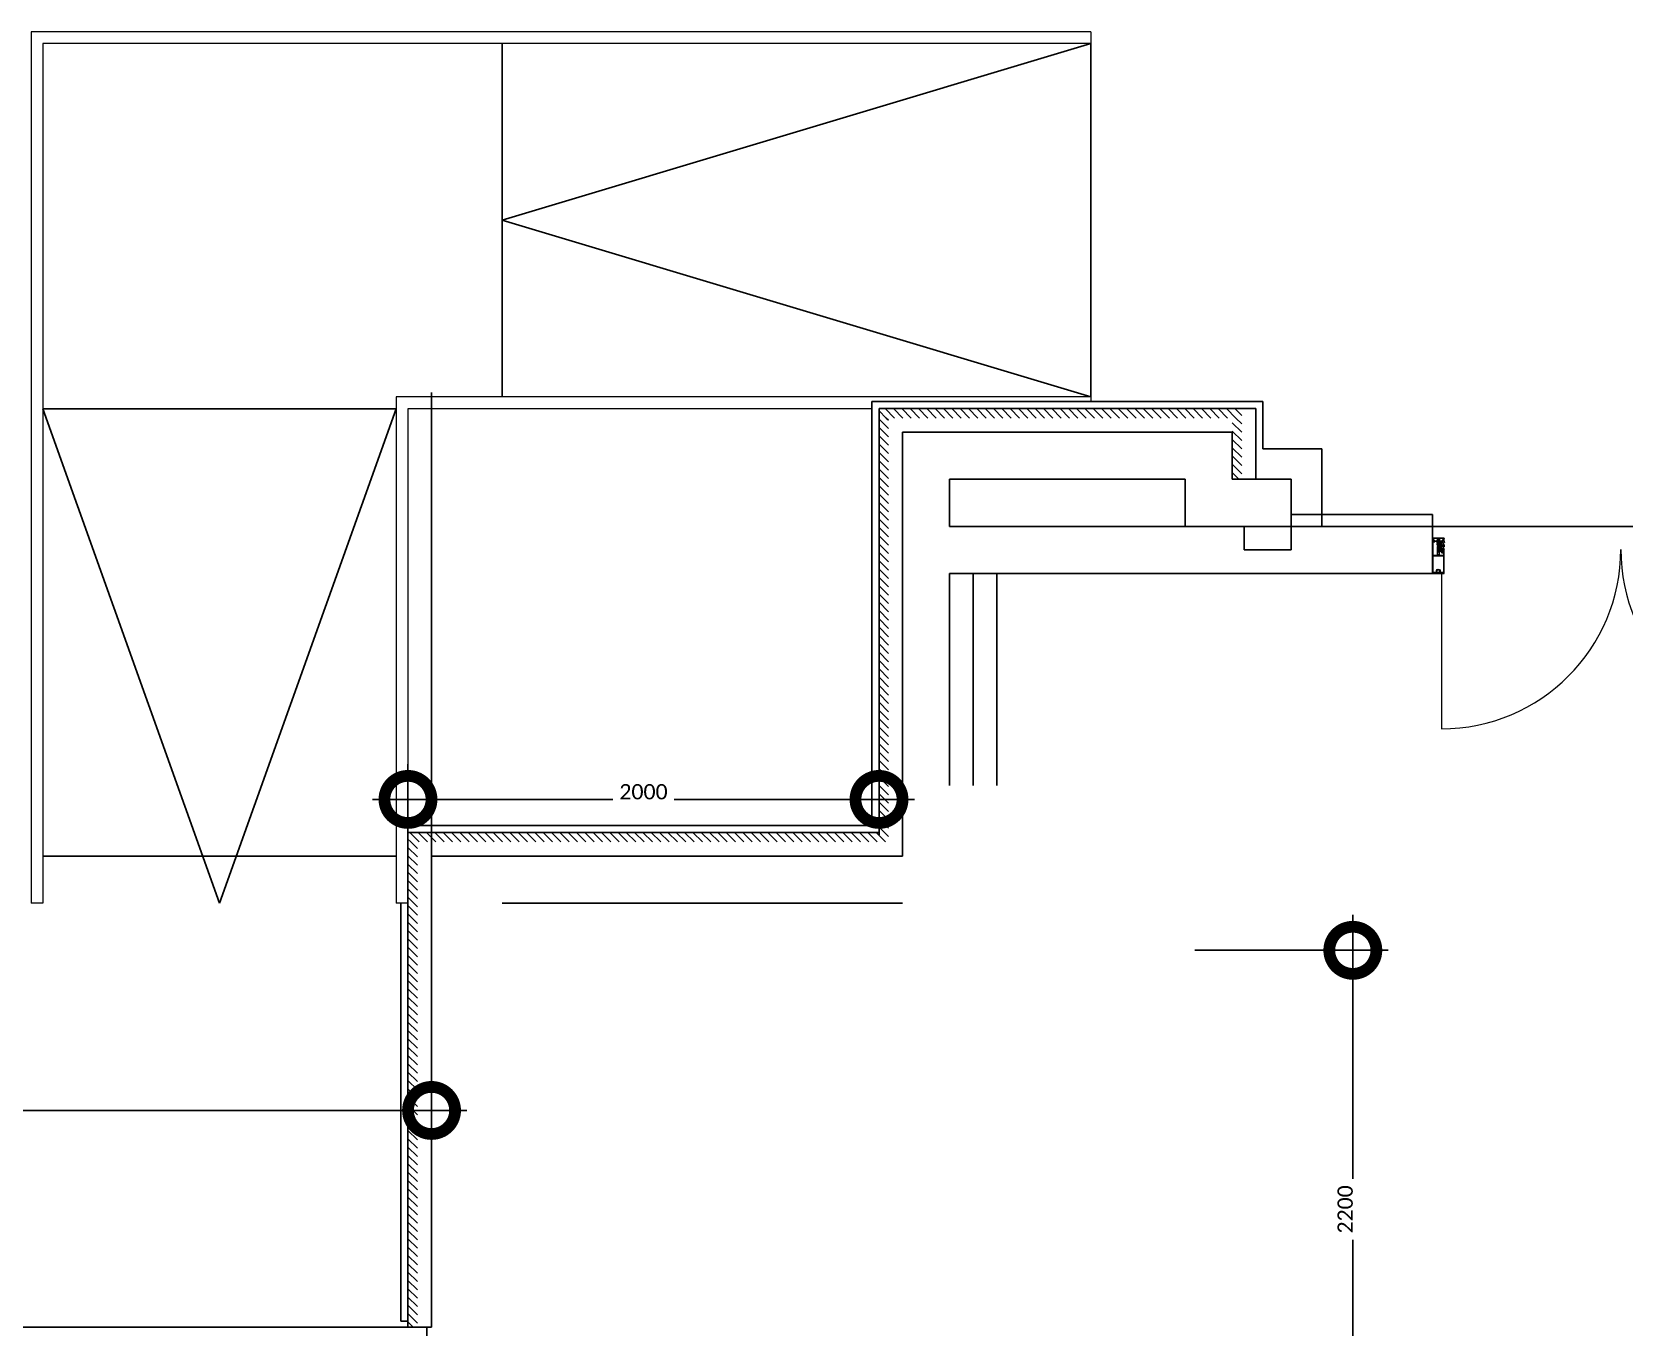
# Model space of a CAD drawing. Header units: metres. Extents: x 22.6 to 101.3, y 9.4 to 67.4.
# Drawn here: x 61.1 to 67.86, y 61.95 to 67.45 of the extents above; entities that cross this region are included whole.
import ezdxf

# ---------------------------------------------------------------- set-up
doc = ezdxf.new("R2010")
doc.units = ezdxf.units.M
doc.linetypes.add('ECG_Line-Ptrn-Sold', pattern=[9144.001, 9144, -0.001])
doc.layers.add('00', color=252, linetype='Continuous')
for name, color, linetype, lineweight in [('A-DIM', 7, 'Continuous', 5), ('A-DOOR', 5, 'Continuous', 5), ('A-FLOR-HRAL', 1, 'Continuous', 9), ('A-HATCH', 1, 'Continuous', 9), ('A-WIN', 4, 'ECG_Line-Ptrn-Sold', 5)]:
    doc.layers.add(name, color=color, linetype=linetype, lineweight=lineweight)
doc.styles.add('Calibri', font='calibri.ttf', dxfattribs={"height": 0.212639})
doc.dimstyles.new('ECG_Dimn-Detl-100', dxfattribs={"dimscale": 0.3048, "dimtxt": 0.25, "dimasz": 1.312336, "dimexe": 0.492126, "dimexo": 0.0625, "dimgap": 0, "dimtad": 1, "dimdec": 0, "dimlfac": 1000, "dimzin": 0, "dimdsep": 46, "dimtxsty": 'Calibri', "dimblk1": 'DOTSMALL', "dimblk2": 'DOTSMALL', "dimsah": 1, "dimcen": 0.09, "dimdle": 0.492126, "dimazin": 0, "dimtfac": 1, "dimtdec": 4, "dimtix": 1, "dimtmove": 0, "dimatfit": 3, "dimfxl": 0.492126, "dimfxlon": 1, "dimtvp": 1, "dimtolj": 1, "dimtzin": 0, "dimarcsym": 2})
pattern_1 = [(135, (0, 0), (-0.0176776695, -0.0176776695), [])]

# ---------------------------------------------------------------- blocks, each defined once
blk = doc.blocks.new('Railing - Railing-2168353-GROUND FLOOR PLAN')
at = {"layer": 'A-FLOR-HRAL'}
for p, q in [((61.0937, 67.4471), (61.0937, 65.8471)), ((63.0937, 67.4471), (61.0937, 67.4471)), ((65.5937, 67.4471), (63.0937, 67.4471)), ((65.5937, 67.4471), (65.5937, 67.3971)), ((61.1437, 67.3971), (61.1437, 65.8471)), ((63.0937, 67.3971), (61.1437, 67.3971)), ((65.5937, 67.3971), (63.0937, 67.3971)), ((61.0937, 65.8471), (61.0937, 63.7473)), ((61.1437, 65.8471), (61.1437, 63.7473)), ((61.1437, 63.7473), (61.0937, 63.7473))]:
    blk.add_line(p, q, dxfattribs=at)
blk = doc.blocks.new('Railing - Railing-2168357-GROUND FLOOR PLAN')
at = {"layer": 'A-FLOR-HRAL'}
for p, q in [((62.6437, 65.8971), (62.6437, 65.8471)), ((63.0937, 65.8971), (62.6437, 65.8971)), ((65.5937, 65.8971), (63.0937, 65.8971)), ((65.5937, 65.8971), (65.5937, 65.8773)), ((62.6437, 65.8471), (62.6437, 63.7473)), ((62.6937, 65.8471), (62.6937, 64.0473)), ((63.0937, 65.8471), (62.6937, 65.8471)), ((64.6639, 65.8471), (63.0937, 65.8471)), ((62.6937, 63.7473), (62.6437, 63.7473))]:
    blk.add_line(p, q, dxfattribs=at)
blk = doc.blocks.new('M_Door-Curtain-Wall-Double-Storefront - M_Door-Curtain-Wall-Double-Storefront-3337631-GROUND FLOOR PLAN')
at = {"layer": 'A-DOOR'}
for p, q in [((-0.762, 0.118), (-0.762, 0.7775)), ((0.762, 0.118), (0.762, 0.7775))]:
    blk.add_line(p, q, dxfattribs=at)
for centre, start, end in [((-0.762, 0.0155), 0, 90), ((0.762, 0.0155), 90, 180)]:
    blk.add_arc(centre, 0.762, start, end, dxfattribs=at)
blk = doc.blocks.new('Rectangular Mullion - ECG-RIGHT-END-MULION-PROFIL-1987638-GROUND FLOOR PLAN')
at = {"layer": 'A-HATCH'}
for p, q in [((-0.0297, 0.0186), (-0.0315, 0.0129)), ((-0.0309, 0.0126), (-0.0292, 0.014)), ((-0.0299, 0.019), (-0.0299, 0.031)), ((-0.029, 0.019), (-0.0299, 0.019)), ((-0.0265, 0.019), (-0.0297, 0.019)), ((-0.0234, 0.0056), (-0.0292, 0.0056)), ((-0.0292, -0.0036), (-0.0292, 0.0056)), ((-0.0283, 0.004), (-0.0292, 0.004)), ((-0.0292, 0.004), (-0.0292, -0.0036)), ((-0.0284, 0.0225), (-0.029, 0.019)), ((-0.0049, 0.032), (-0.0289, 0.032)), ((-0.0282, 0.0224), (-0.0288, 0.019)), ((-0.0288, 0.019), (-0.0271, 0.019)), ((-0.0285, 0.0139), (-0.0282, 0.0126)), ((-0.0284, 0.03), (-0.0284, 0.0245)), ((-0.0283, 0.0048), (-0.024, 0.0048)), ((-0.0283, 0.0048), (-0.0283, 0.004)), ((-0.024, 0.0048), (-0.0283, 0.0048)), ((-0.0279, 0.0305), (-0.0049, 0.0305)), ((-0.0263, 0.028), (-0.0277, 0.0244)), ((-0.0277, 0.0126), (-0.0273, 0.0139)), ((-0.0273, 0.021), (-0.0263, 0.022)), ((-0.0273, 0.02), (-0.0273, 0.021)), ((-0.0265, 0.0213), (-0.0271, 0.0207)), ((-0.0267, 0.0139), (-0.0264, 0.0126)), ((-0.0265, 0.0203), (-0.0265, 0.019)), ((-0.0252, 0.028), (-0.0263, 0.028)), ((-0.0263, 0.022), (-0.0243, 0.022)), ((-0.0247, 0.0216), (-0.0258, 0.0216)), ((-0.0258, 0.0126), (-0.0255, 0.0139)), ((-0.0257, 0.0205), (-0.0257, 0.0185)), ((-0.0243, 0.0236), (-0.0253, 0.0264)), ((-0.0246, 0.0266), (-0.0252, 0.028)), ((-0.025, 0.0139), (-0.0247, 0.0126)), ((-0.0247, 0.0185), (-0.0247, 0.0205)), ((-0.0231, 0.0236), (-0.0243, 0.0236)), ((-0.0243, 0.022), (-0.0233, 0.021)), ((-0.0241, 0.0126), (-0.0238, 0.0139)), ((-0.024, 0.0048), (-0.022, 0.0035)), ((-0.022, 0.0035), (-0.024, 0.0048)), ((-0.0233, 0.0207), (-0.0239, 0.0213)), ((-0.0239, 0.019), (-0.0239, 0.0203)), ((-0.0207, 0.019), (-0.0239, 0.019)), ((-0.0049, 0.019), (-0.0235, 0.019)), ((-0.0202, 0.0036), (-0.0234, 0.0056)), ((-0.0233, 0.021), (-0.0233, 0.02)), ((-0.0232, 0.0139), (-0.0228, 0.0126)), ((-0.0213, 0.0218), (-0.0231, 0.0236)), ((-0.0223, 0.0126), (-0.0219, 0.0139)), ((-0.022, 0.0035), (-0.022, -0.0032)), ((-0.022, -0.0032), (-0.022, 0.0035)), ((-0.0113, 0.022), (-0.0213, 0.021)), ((-0.0213, 0.021), (-0.0213, 0.0218)), ((-0.0213, 0.014), (-0.0196, 0.0126)), ((-0.019, 0.0129), (-0.0207, 0.0186)), ((-0.0202, -0.0031), (-0.0202, 0.0036)), ((-0.0202, -0.0012), (-0.0202, 0.0013)), ((-0.0145, 0.0175), (-0.0145, -0.0266)), ((-0.011, 0.0175), (-0.0145, 0.0175)), ((-0.0113, 0.0223), (-0.0113, 0.0234)), ((-0.0113, 0.0234), (0.0014, 0.0234)), ((0.0014, 0.0223), (-0.0113, 0.0223)), ((-0.0049, 0.022), (-0.0113, 0.022)), ((-0.011, -0.0266), (-0.011, 0.0175)), ((-0.0079, 0.0183), (-0.0104, 0.0177)), ((-0.0104, 0.0177), (-0.0104, 0.0117)), ((-0.0086, 0.0117), (-0.0104, 0.0077)), ((-0.0104, 0.0117), (-0.0086, 0.0117)), ((-0.0104, 0.0077), (-0.0104, 0.0034)), ((-0.0104, 0.0034), (-0.0084, 0.0024)), ((-0.01, 0.0234), (-0.01, 0.0245)), ((-0.01, 0.0245), (0.0002, 0.0245)), ((0.0002, 0.0234), (-0.01, 0.0234)), ((-0.0098, 0.0167), (-0.0079, 0.0174)), ((-0.0098, 0.0127), (-0.0098, 0.0167)), ((-0.0079, 0.0122), (-0.0098, 0.0127)), ((-0.0096, 0.0275), (-0.0096, 0.0245)), ((-0.0096, 0.0069), (-0.0079, 0.0105)), ((-0.0096, 0.0041), (-0.0096, 0.0069)), ((-0.0084, 0.0035), (-0.0096, 0.0041)), ((-0.0015, 0.0277), (-0.0084, 0.0277)), ((-0.0084, 0.0024), (-0.0084, 0.0035)), ((-0.0079, 0.0174), (-0.0079, 0.0183)), ((-0.0079, 0.0105), (-0.0079, 0.0122)), ((-0.0077, 0.0177), (-0.0046, 0.0188)), ((-0.0022, 0.0175), (-0.0077, 0.0155)), ((-0.0022, 0.0154), (-0.0077, 0.0133)), ((-0.0022, 0.0132), (-0.0077, 0.0112)), ((-0.0022, 0.011), (-0.0077, 0.009)), ((-0.0022, 0.0096), (-0.0077, 0.0076)), ((-0.0022, 0.0074), (-0.0077, 0.0054)), ((-0.0022, 0.0052), (-0.0077, 0.0032)), ((-0.0022, 0.0031), (-0.0077, 0.0011)), ((-0.0022, 0.0007), (-0.0076, -0.0013)), ((-0.0073, 0.0181), (-0.0056, 0.0188)), ((-0.0056, 0.0188), (-0.0073, 0.0181)), ((-0.0027, 0.018), (-0.0073, 0.0159)), ((-0.0073, 0.0159), (-0.0027, 0.018)), ((-0.0027, 0.0158), (-0.0073, 0.0137)), ((-0.0073, 0.0137), (-0.0027, 0.0158)), ((-0.0027, 0.0136), (-0.0073, 0.0116)), ((-0.0073, 0.0116), (-0.0027, 0.0136)), ((-0.0027, 0.0114), (-0.0073, 0.0094)), ((-0.0073, 0.0094), (-0.0027, 0.0114)), ((-0.0027, 0.01), (-0.0073, 0.008)), ((-0.0073, 0.008), (-0.0027, 0.01)), ((-0.0027, 0.0079), (-0.0073, 0.0058)), ((-0.0073, 0.0058), (-0.0027, 0.0079)), ((-0.0027, 0.0057), (-0.0073, 0.0036)), ((-0.0073, 0.0036), (-0.0027, 0.0057)), ((-0.0027, 0.0035), (-0.0073, 0.0015)), ((-0.0073, 0.0015), (-0.0027, 0.0035)), ((-0.0027, 0.0012), (-0.0073, -0.0009)), ((-0.0073, -0.0009), (-0.0027, 0.0012)), ((-0.0072, 0.0275), (-0.0072, 0.0245)), ((-0.0072, 0.0223), (-0.0027, 0.0223)), ((-0.0072, 0.0188), (-0.0072, 0.0223)), ((-0.0072, 0.0188), (-0.0056, 0.0188)), ((-0.0027, 0.0188), (-0.0072, 0.0188)), ((-0.0027, 0.0171), (-0.0072, 0.0151)), ((-0.0072, 0.0151), (-0.003, 0.017)), ((-0.0027, 0.0149), (-0.0072, 0.0129)), ((-0.0072, 0.0129), (-0.003, 0.0148)), ((-0.0027, 0.0127), (-0.0072, 0.0107)), ((-0.0072, 0.0107), (-0.003, 0.0126)), ((-0.0027, 0.0106), (-0.0072, 0.0085)), ((-0.0072, 0.0085), (-0.003, 0.0104)), ((-0.0027, 0.0092), (-0.0072, 0.0071)), ((-0.0072, 0.0071), (-0.003, 0.009)), ((-0.0027, 0.007), (-0.0072, 0.005)), ((-0.0072, 0.005), (-0.003, 0.0068)), ((-0.0027, 0.0048), (-0.0072, 0.0028)), ((-0.0072, 0.0028), (-0.003, 0.0047)), ((-0.0027, 0.0026), (-0.0072, 0.0006)), ((-0.0072, 0.0006), (-0.003, 0.0025)), ((-0.0027, 0.0003), (-0.0072, -0.0017)), ((-0.0072, -0.0017), (-0.003, 0.0001)), ((-0.007, 0.0173), (-0.0037, 0.0188)), ((-0.0037, 0.0188), (-0.007, 0.0173)), ((-0.0056, 0.0188), (-0.0046, 0.0188)), ((0.0191, 0.032), (-0.0049, 0.032)), ((-0.0049, 0.0305), (0.0181, 0.0305)), ((0.0015, 0.022), (-0.0049, 0.022)), ((0.0137, 0.019), (-0.0049, 0.019)), ((-0.0046, 0.0188), (-0.0037, 0.0188)), ((-0.0037, 0.0188), (-0.0027, 0.0188)), ((-0.0027, 0.0275), (-0.0027, 0.0245)), ((-0.0027, 0.0223), (-0.0027, 0.0188)), ((-0.0018, 0.0174), (-0.0018, 0.0183)), ((-0.0018, 0.0183), (0.0007, 0.0177)), ((0.0001, 0.0167), (-0.0018, 0.0174)), ((-0.0018, 0.0122), (0.0001, 0.0127)), ((-0.0018, 0.0105), (-0.0018, 0.0122)), ((-0.0001, 0.0069), (-0.0018, 0.0105)), ((-0.0014, 0.0035), (-0.0001, 0.0041)), ((-0.0014, 0.0024), (-0.0014, 0.0035)), ((0.0007, 0.0034), (-0.0014, 0.0024)), ((-0.0011, 0.0117), (0.0007, 0.0077)), ((0.0007, 0.0117), (-0.0011, 0.0117)), ((-0.0003, 0.0275), (-0.0003, 0.0245)), ((-0.0001, 0.0041), (-0.0001, 0.0069)), ((0.0001, 0.0127), (0.0001, 0.0167)), ((0.0002, 0.0245), (0.0002, 0.0234)), ((0.0007, 0.0177), (0.0007, 0.0117)), ((0.0007, 0.0077), (0.0007, 0.0034)), ((0.0014, 0.0234), (0.0014, 0.0223)), ((0.0115, 0.021), (0.0015, 0.022)), ((0.0098, 0.0167), (0.0098, 0.019)), ((0.0176, 0.0167), (0.0098, 0.0167)), ((0.0109, 0.019), (0.0141, 0.019)), ((0.0132, 0.0236), (0.0115, 0.0218)), ((0.0115, 0.0218), (0.0115, 0.021)), ((0.0144, 0.0236), (0.0132, 0.0236)), ((0.0145, 0.022), (0.0135, 0.021)), ((0.0135, 0.0207), (0.0141, 0.0213)), ((0.0135, 0.021), (0.0135, 0.02)), ((0.0141, 0.019), (0.0141, 0.0203)), ((0.0155, 0.0264), (0.0144, 0.0236)), ((0.0165, 0.022), (0.0145, 0.022)), ((0.0153, 0.028), (0.0148, 0.0266)), ((0.0148, 0.0216), (0.0159, 0.0216)), ((0.0149, 0.0185), (0.0149, 0.0205)), ((0.0165, 0.028), (0.0153, 0.028)), ((0.0159, 0.0205), (0.0159, 0.0185)), ((0.0178, 0.0244), (0.0165, 0.028)), ((0.0175, 0.021), (0.0165, 0.022)), ((0.0167, 0.0213), (0.0172, 0.0207)), ((0.0167, 0.0203), (0.0167, 0.019)), ((0.0167, 0.019), (0.0199, 0.019)), ((0.0175, 0.02), (0.0175, 0.021)), ((0.019, 0.019), (0.0176, 0.019)), ((0.0176, -0.041), (0.0176, 0.0167)), ((0.0184, 0.0224), (0.019, 0.019)), ((0.0185, 0.0225), (0.0192, 0.019)), ((0.0186, 0.03), (0.0186, 0.0245)), ((0.0192, 0.019), (0.0201, 0.019)), ((0.0201, 0.019), (0.0201, 0.031)), ((0.0201, 0.019), (0.0201, -0.118)), ((-0.0304, -0.0129), (-0.0312, -0.0136)), ((-0.0295, -0.0142), (-0.0309, -0.0128)), ((-0.0299, -0.0213), (-0.0276, -0.0213)), ((-0.0299, -0.118), (-0.0299, -0.0213)), ((-0.0289, -0.0135), (-0.0295, -0.0142)), ((-0.0292, -0.0036), (-0.0292, -0.0053)), ((-0.0283, -0.0036), (-0.0292, -0.0036)), ((-0.0292, -0.0036), (-0.0283, -0.0036)), ((-0.0292, -0.0053), (-0.0238, -0.0053)), ((-0.027, -0.0198), (-0.0285, -0.0213)), ((-0.0284, -0.0152), (-0.0277, -0.0145)), ((-0.0261, -0.0151), (-0.0284, -0.0175)), ((-0.0284, -0.0152), (-0.0269, -0.0168)), ((-0.0284, -0.0213), (-0.0284, -0.0152)), ((-0.0284, -0.0175), (-0.0276, -0.0183)), ((-0.0276, -0.0183), (-0.0284, -0.0191)), ((-0.0284, -0.0191), (-0.025, -0.0225)), ((-0.0269, -0.0213), (-0.0284, -0.0213)), ((-0.0284, -0.0225), (-0.0284, -0.0263)), ((-0.0269, -0.0225), (-0.0284, -0.0225)), ((-0.0284, -0.0263), (-0.0262, -0.0263)), ((-0.0283, -0.0044), (-0.0283, -0.0036)), ((-0.0283, -0.0036), (-0.0283, -0.0044)), ((-0.024, -0.0044), (-0.0283, -0.0044)), ((-0.0283, -0.0044), (-0.024, -0.0044)), ((-0.0278, -0.0225), (-0.0269, -0.0225)), ((-0.0269, -0.0241), (-0.0278, -0.0225)), ((-0.0276, -0.0196), (-0.0276, -0.0171)), ((-0.0276, -0.0213), (-0.0269, -0.022)), ((-0.0274, -0.0225), (-0.0258, -0.0241)), ((-0.0274, -0.0298), (-0.0274, -0.041)), ((-0.0194, -0.0298), (-0.0274, -0.0298)), ((-0.0274, -0.041), (-0.0104, -0.041)), ((-0.0274, -0.043), (-0.0274, -0.114)), ((0.0176, -0.043), (-0.0274, -0.043)), ((-0.0273, -0.0168), (-0.0249, -0.0168)), ((-0.0248, -0.0198), (-0.0273, -0.0198)), ((-0.0272, -0.0151), (-0.0254, -0.0151)), ((-0.0269, -0.022), (-0.0248, -0.0198)), ((-0.0269, -0.0225), (-0.0269, -0.0213)), ((-0.0243, -0.0241), (-0.0269, -0.0241)), ((-0.025, -0.0225), (-0.0267, -0.0241)), ((-0.0262, -0.0263), (-0.0262, -0.0278)), ((-0.0262, -0.0278), (-0.0222, -0.0278)), ((-0.0258, -0.0151), (-0.0228, -0.0181)), ((-0.0229, -0.0141), (-0.0256, -0.0168)), ((-0.0255, -0.0198), (-0.0241, -0.0213)), ((-0.0225, -0.0168), (-0.025, -0.0144)), ((-0.0247, -0.023), (-0.0236, -0.0241)), ((-0.0217, -0.0151), (-0.0246, -0.018)), ((-0.0246, -0.0171), (-0.0246, -0.0196)), ((-0.0246, -0.0185), (-0.0214, -0.0217)), ((-0.0234, -0.023), (-0.0245, -0.0241)), ((-0.0214, -0.0241), (-0.0243, -0.0241)), ((-0.0241, -0.0213), (-0.0226, -0.0198)), ((-0.022, -0.0032), (-0.024, -0.0044)), ((-0.024, -0.0044), (-0.022, -0.0032)), ((-0.0238, -0.0053), (-0.0202, -0.0031)), ((-0.0221, -0.0151), (-0.0232, -0.0139)), ((-0.0228, -0.0171), (-0.0228, -0.0196)), ((-0.0226, -0.0198), (-0.0201, -0.0198)), ((-0.0201, -0.0168), (-0.0225, -0.0168)), ((-0.0225, -0.023), (-0.0214, -0.0241)), ((-0.0204, -0.0198), (-0.0223, -0.0217)), ((-0.0207, -0.0225), (-0.0223, -0.0241)), ((-0.0222, -0.0263), (-0.0199, -0.0263)), ((-0.0222, -0.0278), (-0.0222, -0.0263)), ((-0.0202, -0.0151), (-0.0221, -0.0151)), ((-0.022, -0.0151), (-0.0203, -0.0168)), ((-0.0214, -0.022), (-0.0207, -0.0213)), ((-0.0214, -0.0213), (-0.0214, -0.0225)), ((-0.019, -0.0213), (-0.0214, -0.0213)), ((-0.0199, -0.0225), (-0.0214, -0.0225)), ((-0.0206, -0.0225), (-0.0214, -0.0241)), ((-0.0214, -0.0225), (-0.0207, -0.0225)), ((-0.0174, -0.013), (-0.0213, -0.0168)), ((-0.0197, -0.0213), (-0.0211, -0.0198)), ((-0.0207, -0.0213), (-0.0184, -0.0213)), ((-0.0201, -0.0149), (-0.019, -0.016)), ((-0.0199, -0.0263), (-0.0199, -0.0225)), ((-0.019, -0.0167), (-0.0198, -0.0176)), ((-0.0198, -0.0196), (-0.0198, -0.0171)), ((-0.0198, -0.0173), (-0.019, -0.0182)), ((-0.019, -0.0184), (-0.0198, -0.0192)), ((-0.0198, -0.0189), (-0.019, -0.0198)), ((-0.019, -0.0205), (-0.0197, -0.0213)), ((-0.019, -0.0138), (-0.0183, -0.0145)), ((-0.019, -0.0151), (-0.019, -0.0213)), ((-0.0184, -0.0213), (-0.0184, -0.0288)), ((-0.0168, -0.0138), (-0.0174, -0.013)), ((-0.0145, -0.0266), (-0.011, -0.0266)), ((-0.009, -0.0033), (-0.0104, -0.0033)), ((-0.0104, -0.0033), (-0.0088, -0.0033)), ((-0.0104, -0.041), (-0.0104, -0.0033)), ((-0.0088, -0.0033), (-0.0078, -0.0043)), ((-0.0084, -0.041), (-0.0084, -0.0372)), ((-0.0049, -0.041), (-0.0084, -0.041)), ((-0.0079, -0.0367), (-0.0019, -0.0367)), ((-0.0022, -0.0036), (-0.0078, -0.0057)), ((-0.0078, -0.0043), (-0.0078, -0.0266)), ((-0.0022, -0.0071), (-0.0078, -0.0092)), ((-0.0022, -0.0093), (-0.0078, -0.0113)), ((-0.0022, -0.0115), (-0.0078, -0.0135)), ((-0.0022, -0.0137), (-0.0078, -0.0157)), ((-0.0022, -0.0158), (-0.0078, -0.0179)), ((-0.0022, -0.018), (-0.0078, -0.02)), ((-0.0078, -0.0266), (-0.0049, -0.0295)), ((-0.0023, -0.0015), (-0.0077, -0.0035)), ((-0.0027, -0.001), (-0.0073, -0.0031)), ((-0.0073, -0.0031), (-0.0027, -0.001)), ((-0.0027, -0.0032), (-0.0073, -0.0053)), ((-0.0073, -0.0053), (-0.0027, -0.0032)), ((-0.0073, -0.0074), (-0.0027, -0.0054)), ((-0.0027, -0.0054), (-0.0073, -0.0074)), ((-0.0027, -0.0067), (-0.0073, -0.0087)), ((-0.0073, -0.0087), (-0.0027, -0.0067)), ((-0.0027, -0.0089), (-0.0073, -0.0109)), ((-0.0073, -0.0109), (-0.0027, -0.0089)), ((-0.0027, -0.011), (-0.0073, -0.0131)), ((-0.0073, -0.0131), (-0.0027, -0.011)), ((-0.0027, -0.0132), (-0.0073, -0.0153)), ((-0.0073, -0.0153), (-0.0027, -0.0132)), ((-0.0027, -0.0154), (-0.0073, -0.0174)), ((-0.0073, -0.0174), (-0.0027, -0.0154)), ((-0.0027, -0.0176), (-0.0073, -0.0196)), ((-0.0073, -0.0196), (-0.0027, -0.0176)), ((-0.0027, -0.0019), (-0.0072, -0.0039)), ((-0.0072, -0.0039), (-0.003, -0.002)), ((-0.0027, -0.0041), (-0.0072, -0.0061)), ((-0.0072, -0.0061), (-0.0031, -0.0042)), ((-0.0027, -0.0054), (-0.0072, -0.0074)), ((-0.0072, -0.0074), (-0.003, -0.0055)), ((-0.0027, -0.0076), (-0.0072, -0.0096)), ((-0.0072, -0.0096), (-0.003, -0.0077)), ((-0.0027, -0.0097), (-0.0072, -0.0118)), ((-0.0072, -0.0118), (-0.003, -0.0099)), ((-0.0027, -0.0119), (-0.0072, -0.0139)), ((-0.0072, -0.0139), (-0.003, -0.012)), ((-0.0027, -0.0141), (-0.0072, -0.0161)), ((-0.0072, -0.0161), (-0.003, -0.0142)), ((-0.0027, -0.0163), (-0.0072, -0.0183)), ((-0.0072, -0.0183), (-0.003, -0.0164)), ((-0.0027, -0.0184), (-0.0072, -0.0205)), ((-0.0072, -0.0205), (-0.0032, -0.0186)), ((-0.0069, -0.0216), (-0.0027, -0.0197)), ((-0.0027, -0.0197), (-0.0069, -0.0216)), ((-0.0067, -0.0218), (-0.0067, -0.0249)), ((-0.0067, -0.0249), (-0.0049, -0.0266)), ((-0.0022, -0.0202), (-0.0066, -0.0218)), ((-0.0066, -0.0218), (-0.0053, -0.0218)), ((-0.0053, -0.0218), (-0.0027, -0.0206)), ((-0.0053, -0.0218), (-0.003, -0.0207)), ((-0.003, -0.0218), (-0.0053, -0.0218)), ((-0.0049, -0.0266), (-0.003, -0.0249)), ((-0.0049, -0.0295), (-0.0019, -0.0266)), ((-0.0014, -0.041), (-0.0049, -0.041)), ((-0.003, -0.0249), (-0.003, -0.0218)), ((-0.0019, -0.0042), (-0.001, -0.0033)), ((-0.0019, -0.0266), (-0.0019, -0.0042)), ((-0.0014, -0.0372), (-0.0014, -0.041)), ((-0.001, -0.0033), (0.0006, -0.0033)), ((0, -0.0033), (-0.001, -0.0033)), ((-0.001, -0.0033), (0.0006, -0.0033)), ((0.0006, -0.0033), (0.0006, -0.041)), ((0.0006, -0.041), (0.0176, -0.041)), ((0.0176, -0.114), (0.0176, -0.043)), ((0.0201, -0.118), (-0.0299, -0.118)), ((-0.0274, -0.114), (-0.0102, -0.114)), ((0.0003, -0.114), (0.0176, -0.114))]:
    blk.add_line(p, q, dxfattribs=at)
blk.add_circle((-0.0049, -0.108), 0.006, dxfattribs=at)
for centre, radius, start, end in [((-0.0289, 0.031), 0.001, 90, 180), ((-0.0289, 0.031), 0.001, 90, 180), ((-0.0279, 0.03), 0.0005, 90, 180), ((-0.0284, 0.0235), 0.001, 270.98384, 90), ((-0.0283, 0.0235), 0.0011, 275.23266, 53.27001), ((-0.0258, 0.0206), 0.001, 90, 135), ((-0.0247, 0.0206), 0.001, 45, 90), ((-0.0084, 0.0241), 0.00359, 70.3614, 109.6386), ((-0.0049, 0.0157), 0.012, 79.28835, 100.71165), ((-0.0015, 0.0241), 0.00359, 70.3614, 109.6386), ((0.0148, 0.0206), 0.001, 90, 135), ((0.0159, 0.0206), 0.001, 45, 90), ((0.0185, 0.0235), 0.0011, 126.72999, 264.76734), ((0.0186, 0.0235), 0.001, 90, 269.01616), ((0.0181, 0.03), 0.0005, 0, 90), ((0.0191, 0.031), 0.001, 0, 90), ((0.0191, 0.031), 0.001, 0, 90), ((-0.0317, -0.018), 0.0044, 40.16034, 86.95332), ((-0.0315, -0.018), 0.00517, 33.53678, 87.44457), ((-0.0237, -0.0155), 0.00171, 90, 164.9371), ((-0.0237, -0.0155), 0.00171, 15.0629, 90), ((-0.0159, -0.018), 0.00517, 90.24521, 146.46322), ((-0.0194, -0.0288), 0.001, 270, 0), ((-0.0157, -0.018), 0.0044, 93.04668, 138.45549), ((-0.0079, -0.0372), 0.0005, 90, 180), ((-0.0005, -0.0259), 0.00439, 124.47148, 188.59898), ((-0.0019, -0.0372), 0.0005, 360, 90), ((-0.0049, -0.108), 0.008, 311.40962, 228.59038)]:
    blk.add_arc(centre, radius, start, end, dxfattribs=at)
blk = doc.blocks.new('Rectangular Mullion - ECG-RIGHT-END-MULION-DETAIL-3271408-GROUND FLOOR PLAN')
at = {"layer": 'A-WIN'}
for p, q in [((-0.05, 0.012), (-0.05, 0.032)), ((-0.05, 0.032), (0, 0.032)), ((-0.038, 0.012), (-0.05, 0.012)), ((-0.038, -0.012), (-0.038, 0.012)), ((0, 0.032), (0, -0.118)), ((-0.05, -0.118), (-0.05, -0.012)), ((-0.05, -0.012), (-0.038, -0.012)), ((0, -0.118), (-0.05, -0.118))]:
    blk.add_line(p, q, dxfattribs=at)
blk = doc.blocks.new('_DotSmall')
at = {"color": 0, "linetype": 'ByBlock', "const_width": 0.5}
blk.add_lwpolyline([(-0.0625, 0, 1), (0.0625, 0, 1)], format="xyb", close=True, dxfattribs=at)

msp = doc.modelspace()

# ---------------------------------------------------------------- hatches: boundary and pattern name
at = {"layer": '00'}
h = msp.add_hatch(dxfattribs=at)
h.set_pattern_fill('FP_2', color=252, style=0, pattern_type=2)
h.set_pattern_definition(pattern_1)
h.paths.add_polyline_path([(66.2339, 65.8073), (66.2339, 65.8473), (64.6939, 65.8473), (64.6939, 65.8073), (66.1939, 65.8073)], flags=0)
h = msp.add_hatch(dxfattribs=at)
h.set_pattern_fill('FP_2', color=252, style=0, pattern_type=2)
h.set_pattern_definition(pattern_1)
h.paths.add_polyline_path([(64.7339, 64.0073), (64.7339, 65.8073), (64.6939, 65.8073), (64.6939, 64.0073)], flags=0)
h = msp.add_hatch(dxfattribs=at)
h.set_pattern_fill('FP_2', color=252, style=0, pattern_type=2)
h.set_pattern_definition(pattern_1)
h.paths.add_polyline_path([(66.1939, 65.5473), (66.2339, 65.5473), (66.2339, 65.8073), (66.1939, 65.8073), (66.1939, 65.7473)], flags=0)
h = msp.add_hatch(dxfattribs=at)
h.set_pattern_fill('FP_2', color=252, style=0, pattern_type=2)
h.set_pattern_definition(pattern_1)
h.paths.add_polyline_path([(62.6937, 64.0073), (64.6939, 64.0073), (64.6939, 64.0473), (62.6937, 64.0473)], flags=0)
h = msp.add_hatch(dxfattribs=at)
h.set_pattern_fill('FP_2', color=252, style=0, pattern_type=2)
h.set_pattern_definition(pattern_1)
h.paths.add_polyline_path([(62.6937, 61.9473), (62.7337, 61.9473), (62.7337, 64.0073), (62.6937, 64.0073), (62.6937, 62.8658)], flags=0)

# ---------------------------------------------------------------- linework, layer by layer
at = {"layer": '00', "color": 252}
for p, q in [((63.0937, 67.3971), (63.0937, 65.8971)), ((65.5937, 67.3971), (63.0937, 66.6471)), ((65.5937, 67.3971), (65.5937, 65.8971)), ((63.0937, 66.6471), (65.5937, 65.8971)), ((64.6639, 64.0773), (64.6639, 65.8773)), ((64.6639, 65.8773), (66.3239, 65.8773)), ((66.3239, 65.8773), (66.3239, 65.6773)), ((61.1437, 65.8471), (62.6437, 65.8471)), ((61.8937, 63.7473), (61.1437, 65.8471)), ((62.6437, 65.8471), (61.8937, 63.7473)), ((66.2939, 65.8473), (64.6939, 65.8473)), ((64.6939, 65.8473), (64.6939, 64.0473)), ((66.2939, 65.5473), (66.2939, 65.8473)), ((66.1939, 65.7473), (64.7939, 65.7473)), ((64.7939, 65.7473), (64.7939, 64.2473)), ((64.7939, 65.7473), (66.1939, 65.7473)), ((64.7939, 63.9473), (64.7939, 65.7473)), ((66.1939, 65.5473), (66.1939, 65.7473)), ((66.1939, 65.7473), (66.1939, 65.5473)), ((66.5739, 65.6773), (66.3239, 65.6773)), ((66.5739, 65.6773), (66.5739, 65.3473)), ((64.9939, 65.5473), (65.9939, 65.5473)), ((64.9939, 65.3473), (64.9939, 65.5473)), ((65.9939, 65.5473), (65.9939, 65.3473)), ((66.4439, 65.5473), (66.1939, 65.5473)), ((66.4439, 65.2473), (66.4439, 65.5473)), ((66.4439, 65.3973), (67.0439, 65.3973)), ((67.0439, 65.3973), (67.0439, 65.3473)), ((67.0439, 65.3473), (64.9939, 65.3473)), ((65.9939, 65.3473), (66.2439, 65.3473)), ((66.2439, 65.3473), (66.2439, 65.2473)), ((68.6439, 65.3473), (67.0439, 65.3473)), ((67.0439, 65.1473), (67.0439, 65.3473)), ((66.2439, 65.2473), (66.4439, 65.2473)), ((64.9939, 64.2473), (64.9939, 65.1473)), ((64.9939, 65.1473), (67.0439, 65.1473)), ((65.1939, 65.1473), (65.0939, 65.1473)), ((65.0939, 65.1473), (65.0939, 64.2473)), ((65.1939, 64.2473), (65.1939, 65.1473)), ((62.6937, 64.0773), (64.6639, 64.0773)), ((64.6939, 64.0473), (62.6937, 64.0473)), ((62.6937, 64.0473), (62.6937, 61.9473)), ((62.6437, 63.9473), (61.1437, 63.9473)), ((62.7937, 63.9473), (62.7937, 61.9473)), ((64.7939, 63.9473), (62.7937, 63.9473)), ((62.7937, 63.9473), (64.7939, 63.9473)), ((62.7937, 61.9473), (62.7937, 63.9473)), ((62.6639, 61.9723), (62.6639, 63.7473)), ((63.0939, 63.7473), (64.7939, 63.7473)), ((52.8939, 61.9473), (62.6937, 61.9473)), ((52.9239, 61.9473), (62.6937, 61.9473)), ((62.6639, 61.9723), (62.6937, 61.9723)), ((62.6937, 61.9473), (62.7937, 61.9473)), ((62.7937, 61.9473), (62.7738, 61.9473)), ((62.7738, 61.9473), (62.7738, 61.7473))]:
    msp.add_line(p, q, dxfattribs=at)

# ---------------------------------------------------------------- block references
for name in ['Railing - Railing-2168353-GROUND FLOOR PLAN', 'Railing - Railing-2168357-GROUND FLOOR PLAN']:
    msp.add_blockref(name, (0, 0), dxfattribs=at)
at = {"layer": '00', "color": 252, "extrusion": (0, 0, -1)}
for name, p in [('Rectangular Mullion - ECG-RIGHT-END-MULION-PROFIL-1987638-GROUND FLOOR PLAN', (-67.064, 65.2653)), ('Rectangular Mullion - ECG-RIGHT-END-MULION-DETAIL-3271408-GROUND FLOOR PLAN', (-67.0439, 65.2653))]:
    msp.add_blockref(name, p, dxfattribs=at)
at = {"layer": '00', "color": 252, "rotation": 180}
msp.add_blockref('M_Door-Curtain-Wall-Double-Storefront - M_Door-Curtain-Wall-Double-Storefront-3337631-GROUND FLOOR PLAN', (67.8439, 65.2653), dxfattribs=at)

# ---------------------------------------------------------------- dimensions: what is measured, and where the dimension line sits
at = {"layer": 'A-DIM'}
for base, p1, p2, override in [((64.6939, 64.188), (62.6937, 64.038), (64.6939, 64.338), {"dimpost": '<>', "dimfxl": 2.022622}), ((62.7937, 62.8674), (52.7939, 63.0174), (62.7937, 63.0174), {"dimpost": '<>', "dimfxl": 9.999751})]:
    msp.add_linear_dim(base=base, p1=p1, p2=p2, dimstyle='ECG_Dimn-Detl-100', override=override, dxfattribs=at).render()
msp.add_linear_dim(base=(66.7059, 63.5473), p1=(66.5559, 61.3473), p2=(66.5559, 63.5473), angle=90, dimstyle='ECG_Dimn-Detl-100', override={"dimpost": '<>', "dimfxl": 2.2}, dxfattribs=at).render()

doc.saveas('drawing.dxf')
